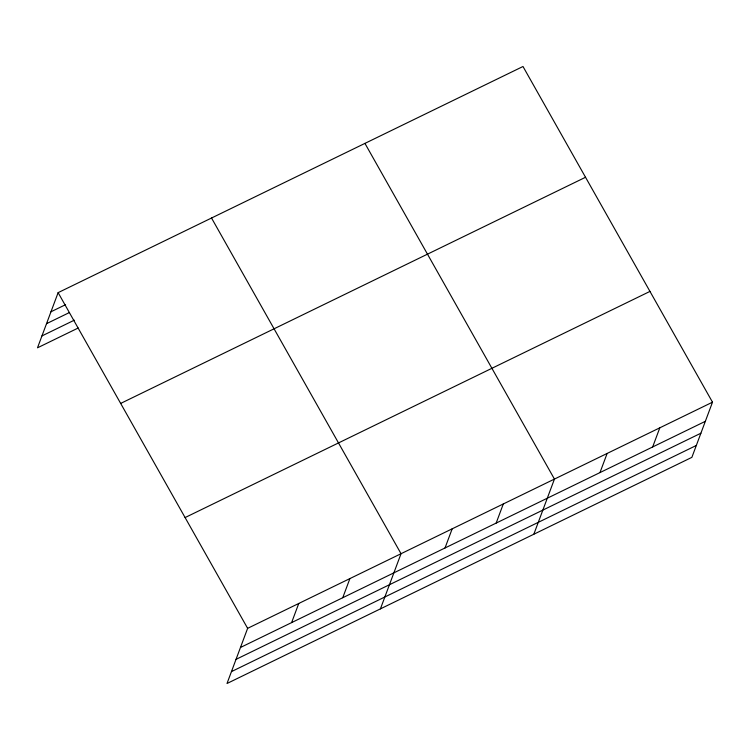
<?xml version="1.0" encoding="UTF-8"?>
<svg xmlns="http://www.w3.org/2000/svg" width="750" height="750" viewBox="0 0 750 750"><rect width="100%" height="100%" fill="white"/><g stroke="black" fill="none" stroke-linecap="round" stroke-linejoin="round"><path stroke-width="1.12" d="M712.5 402.188L247.631 628.341L227.006 683.503L691.875 457.35L712.5 402.188L522.994 66.497L58.125 292.65L37.5 347.812L78.197 328.012M291.609 622.603L298.762 603.459M342.75 597.722L349.903 578.587M380.409 608.878L401.034 553.706L211.528 218.016M445.022 547.969L452.175 528.834M496.153 523.097L503.306 503.953M533.822 534.244L554.447 479.081L364.941 143.391M599.972 472.584L607.134 453.45M652.659 446.953L659.812 427.819M50.972 311.784L65.578 304.678M46.528 323.672L69.488 312.506M41.944 335.925L74.297 320.184M120.666 403.425L585.534 177.272M185.091 517.566L649.959 291.412M240.478 647.475L705.347 421.322M236.034 659.363L700.903 433.209M231.45 671.616L696.319 445.463M58.125 292.65L247.631 628.341"/></g></svg>
